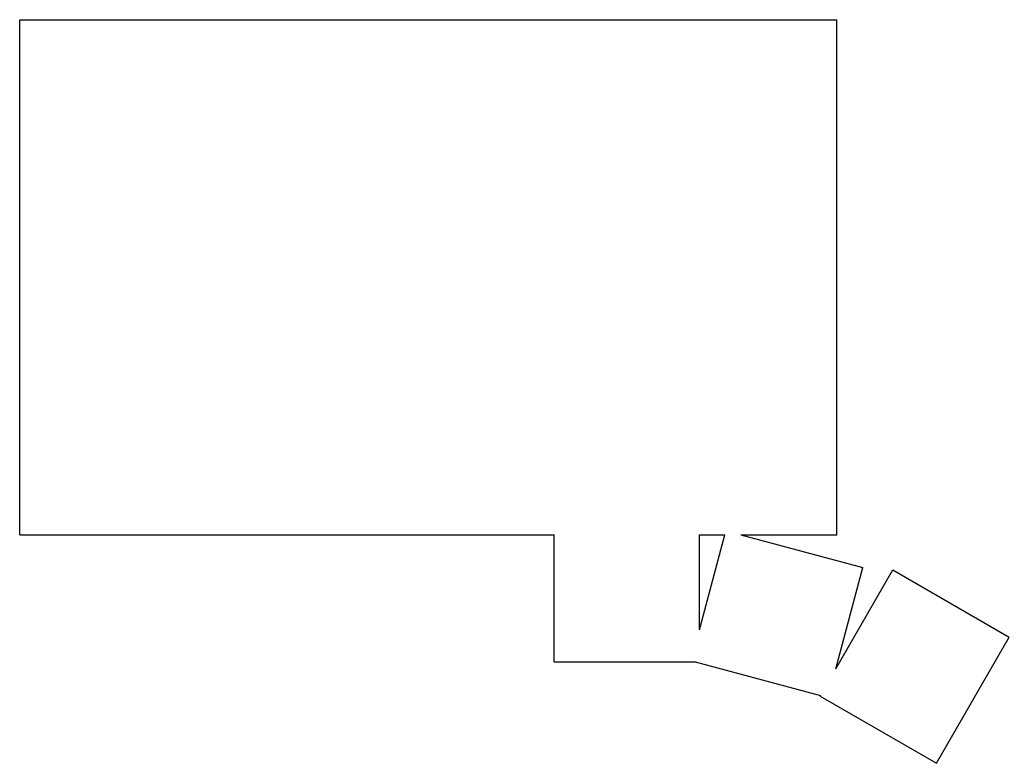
# Model space of a CAD drawing. Header units: millimetres. Extents: x 8 to 141, y -40 to 60.
import ezdxf

# ---------------------------------------------------------------- set-up
doc = ezdxf.new("R2010")
doc.units = ezdxf.units.MM

msp = doc.modelspace()

# ---------------------------------------------------------------- linework, layer by layer
for p, q in [((8, -9), (8, 60)), ((8, 60), (117.5, 60)), ((117.5, -9), (117.5, 60)), ((8, -9), (79.6, -9)), ((79.6, -26), (79.6, -9)), ((99.1, -9), (102.5, -9)), ((99.1, -21.7), (99.1, -9)), ((99.1, -21.7), (102.5, -9)), ((104.64, -9), (117.5, -9)), ((104.64, -9), (121, -13.38)), ((117.37, -26.93), (121, -13.38)), ((117.37, -26.93), (125.01, -13.69)), ((125.01, -13.69), (140.6, -22.69)), ((130.85, -39.58), (140.6, -22.69)), ((79.6, -26), (98.53, -26)), ((98.53, -26), (115.31, -30.5)), ((115.26, -30.58), (115.31, -30.5)), ((115.26, -30.58), (130.85, -39.58))]:
    msp.add_line(p, q)

doc.saveas('drawing.dxf')
